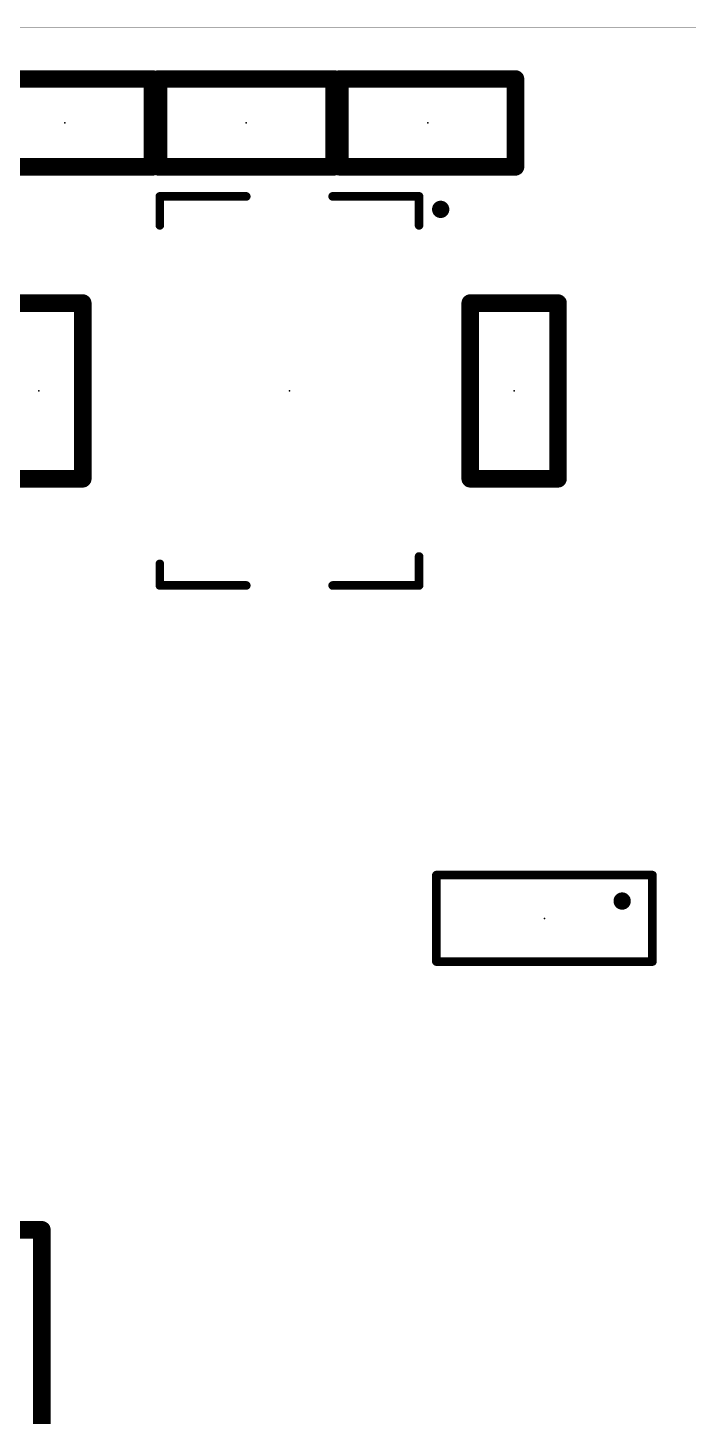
# Model space of a CAD drawing. Extents: x 0 to 169, y 0 to 191.
# Drawn here: x 147.12 to 154.76, y 169.44 to 185.5 of the extents above; entities that cross this region are included whole.
import ezdxf

# ---------------------------------------------------------------- set-up
doc = ezdxf.new("R2010")
doc.units = 0
for name, color, linetype in [('20', 7, 'CONTINUOUS'), ('21', 253, 'CONTINUOUS'), ('23', 7, 'CONTINUOUS')]:
    doc.layers.add(name, color=color, linetype=linetype)

msp = doc.modelspace()

# ---------------------------------------------------------------- linework, layer by layer
at = {"layer": '20', "const_width": 0.001}
msp.add_lwpolyline([(165.1, 185.5), (144.2, 185.5)], dxfattribs=at)
at = {"layer": '21'}
for points, const_width in [([(146.534, 184.908), (148.566, 184.908)], 0.2032), ([(148.566, 184.908), (148.566, 183.892)], 0.2032), ([(148.634, 184.908), (150.666, 184.908)], 0.2032), ([(148.634, 183.892), (148.634, 184.908)], 0.2032), ([(150.666, 184.908), (150.666, 183.892)], 0.2032), ([(150.734, 183.892), (150.734, 184.908)], 0.2032), ([(150.734, 184.908), (152.766, 184.908)], 0.2032), ([(152.766, 184.908), (152.766, 183.892)], 0.2032), ([(148.566, 183.892), (146.534, 183.892)], 0.2032), ([(150.666, 183.892), (148.634, 183.892)], 0.2032), ([(152.766, 183.892), (150.734, 183.892)], 0.2032), ([(148.65, 183.215), (148.65, 183.55)], 0.1), ([(148.65, 183.55), (149.65, 183.55)], 0.1), ([(150.65, 183.55), (151.65, 183.55)], 0.1), ([(151.65, 183.55), (151.65, 183.215)], 0.1), ([(146.742, 182.316), (147.758, 182.316)], 0.2032), ([(147.758, 182.316), (147.758, 180.284)], 0.2032), ([(152.242, 180.284), (152.242, 182.316)], 0.2032), ([(152.242, 182.316), (153.258, 182.316)], 0.2032), ([(153.258, 182.316), (153.258, 180.284)], 0.2032), ([(147.758, 180.284), (146.742, 180.284)], 0.2032), ([(153.258, 180.284), (152.242, 180.284)], 0.2032), ([(151.65, 179.385), (151.65, 179.05)], 0.1), ([(148.65, 179.3), (148.65, 179.05)], 0.1), ([(148.65, 179.05), (149.65, 179.05)], 0.1), ([(151.65, 179.05), (150.65, 179.05)], 0.1), ([(151.85, 175.7), (154.35, 175.7)], 0.1), ([(151.85, 174.7), (151.85, 175.7)], 0.1), ([(154.35, 175.7), (154.35, 174.7)], 0.1), ([(154.35, 174.7), (151.85, 174.7)], 0.1), ([(146.015, 171.597), (147.285, 171.597)], 0.2032), ([(147.285, 171.597), (147.285, 168.803)], 0.2032)]:
    msp.add_lwpolyline(points, dxfattribs=dict(at, const_width=const_width))
for points, const_width in [([(148.6168, 184.908, 1), (148.5152, 184.908)], 0.1016), ([(148.566, 184.8572, 1), (148.566, 184.9588)], 0.1016), ([(148.634, 184.9588, 1), (148.634, 184.8572)], 0.1016), ([(148.6848, 184.908, 1), (148.5832, 184.908)], 0.1016), ([(150.7168, 184.908, 1), (150.6152, 184.908)], 0.1016), ([(150.666, 184.8572, 1), (150.666, 184.9588)], 0.1016), ([(150.7848, 184.908, 1), (150.6832, 184.908)], 0.1016), ([(150.734, 184.9588, 1), (150.734, 184.8572)], 0.1016), ([(152.8168, 184.908, 1), (152.7152, 184.908)], 0.1016), ([(152.766, 184.8572, 1), (152.766, 184.9588)], 0.1016), ([(148.5152, 183.892, 1), (148.6168, 183.892)], 0.1016), ([(148.566, 183.8412, 1), (148.566, 183.9428)], 0.1016), ([(148.634, 183.9428, 1), (148.634, 183.8412)], 0.1016), ([(148.5832, 183.892, 1), (148.6848, 183.892)], 0.1016), ([(150.6152, 183.892, 1), (150.7168, 183.892)], 0.1016), ([(150.666, 183.8412, 1), (150.666, 183.9428)], 0.1016), ([(150.734, 183.9428, 1), (150.734, 183.8412)], 0.1016), ([(150.6832, 183.892, 1), (150.7848, 183.892)], 0.1016), ([(152.7152, 183.892, 1), (152.8168, 183.892)], 0.1016), ([(152.766, 183.8412, 1), (152.766, 183.9428)], 0.1016), ([(148.675, 183.55, 1), (148.625, 183.55)], 0.05), ([(148.65, 183.575, 1), (148.65, 183.525)], 0.05), ([(149.65, 183.525, 1), (149.65, 183.575)], 0.05), ([(150.65, 183.575, 1), (150.65, 183.525)], 0.05), ([(151.675, 183.55, 1), (151.625, 183.55)], 0.05), ([(151.65, 183.525, 1), (151.65, 183.575)], 0.05), ([(151.95, 183.4, 1), (151.85, 183.4)], 0.1), ([(151.85, 183.4, 1), (151.95, 183.4)], 0.1), ([(151.875, 183.4, 1), (151.825, 183.4)], 0.05), ([(151.825, 183.4, 1), (151.875, 183.4)], 0.05), ([(151.975, 183.4, 1), (151.925, 183.4)], 0.05), ([(151.925, 183.4, 1), (151.975, 183.4)], 0.05), ([(148.625, 183.215, 1), (148.675, 183.215)], 0.05), ([(151.625, 183.215, 1), (151.675, 183.215)], 0.05), ([(147.8088, 182.316, 1), (147.7072, 182.316)], 0.1016), ([(147.758, 182.2652, 1), (147.758, 182.3668)], 0.1016), ([(152.2928, 182.316, 1), (152.1912, 182.316)], 0.1016), ([(152.242, 182.3668, 1), (152.242, 182.2652)], 0.1016), ([(153.3088, 182.316, 1), (153.2072, 182.316)], 0.1016), ([(153.258, 182.2652, 1), (153.258, 182.3668)], 0.1016), ([(147.758, 180.2332, 1), (147.758, 180.3348)], 0.1016), ([(152.242, 180.3348, 1), (152.242, 180.2332)], 0.1016), ([(153.258, 180.2332, 1), (153.258, 180.3348)], 0.1016), ([(147.7072, 180.284, 1), (147.8088, 180.284)], 0.1016), ([(152.1912, 180.284, 1), (152.2928, 180.284)], 0.1016), ([(153.2072, 180.284, 1), (153.3088, 180.284)], 0.1016), ([(151.675, 179.385, 1), (151.625, 179.385)], 0.05), ([(148.675, 179.3, 1), (148.625, 179.3)], 0.05), ([(148.65, 179.075, 1), (148.65, 179.025)], 0.05), ([(148.625, 179.05, 1), (148.675, 179.05)], 0.05), ([(149.65, 179.025, 1), (149.65, 179.075)], 0.05), ([(150.65, 179.075, 1), (150.65, 179.025)], 0.05), ([(151.625, 179.05, 1), (151.675, 179.05)], 0.05), ([(151.65, 179.025, 1), (151.65, 179.075)], 0.05), ([(151.85, 175.725, 1), (151.85, 175.675)], 0.05), ([(151.875, 175.7, 1), (151.825, 175.7)], 0.05), ([(154.375, 175.7, 1), (154.325, 175.7)], 0.05), ([(154.35, 175.675, 1), (154.35, 175.725)], 0.05), ([(154, 175.35, 1), (154, 175.45, 1), (154, 175.35)], 0.1), ([(151.85, 174.725, 1), (151.85, 174.675)], 0.05), ([(154.35, 174.675, 1), (154.35, 174.725)], 0.05), ([(151.825, 174.7, 1), (151.875, 174.7)], 0.05), ([(154.325, 174.7, 1), (154.375, 174.7)], 0.05), ([(147.3358, 171.597, 1), (147.2342, 171.597)], 0.1016), ([(147.285, 171.5462, 1), (147.285, 171.6478)], 0.1016)]:
    msp.add_lwpolyline(points, format="xyb", dxfattribs=dict(at, const_width=const_width))
at = {"layer": '23'}
for p in [(147.55, 184.4), (149.65, 184.4), (151.75, 184.4), (147.25, 181.3), (150.15, 181.3), (152.75, 181.3), (153.1, 175.2)]:
    msp.add_point(p, dxfattribs=at)

doc.saveas('drawing.dxf')
